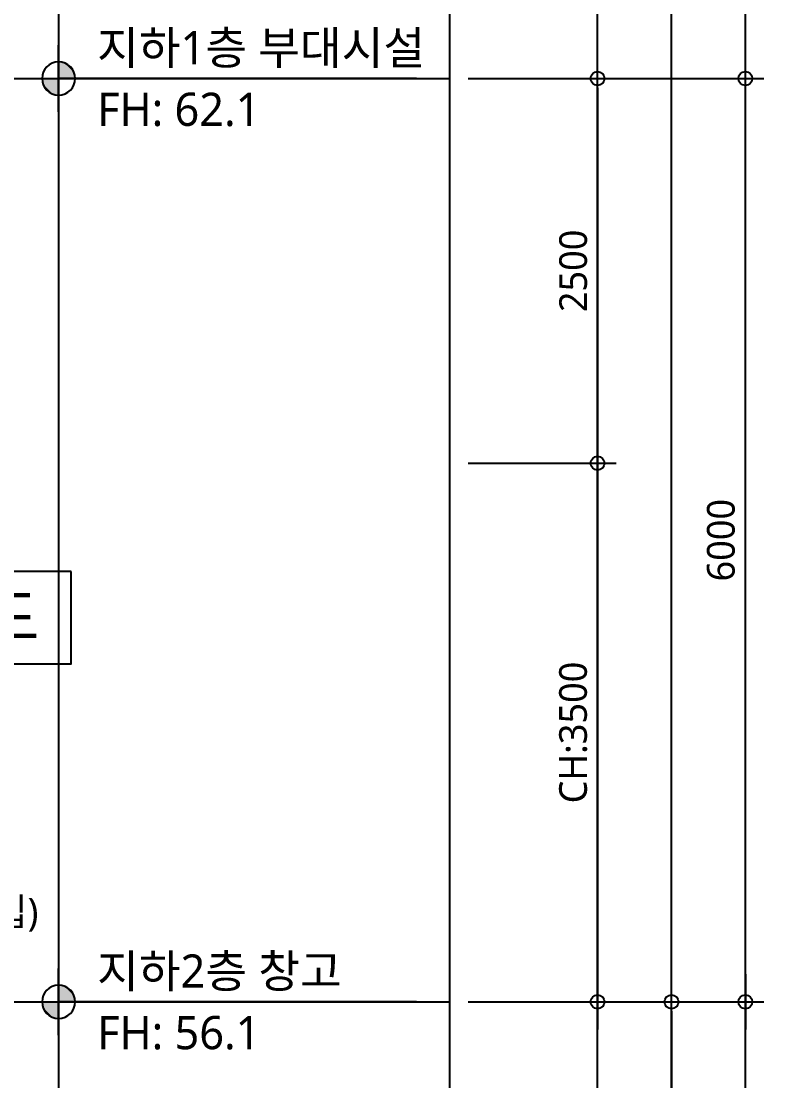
# Model space of a CAD drawing. Header units: millimetres. Extents: x 13515 to 183937, y -33900 to -660.
# Drawn here: x 50450 to 55275, y -23723 to -16837 of the extents above; entities that cross this region are included whole.
import ezdxf
from ezdxf.enums import TextEntityAlignment as Align

# ---------------------------------------------------------------- set-up
doc = ezdxf.new("R2010")
doc.units = ezdxf.units.MM
doc.header["$LTSCALE"] = 100
doc.header["$MEASUREMENT"] = 0
doc.header["$PDSIZE"] = -10
doc.linetypes.add('CEN', pattern=[62, 60, -1, 0, -1])
doc.layers.get('0').update_dxf_attribs({"linetype": 'CONTINUOUS'})
doc.layers.get('Defpoints').update_dxf_attribs({"color": 171, "linetype": 'CONTINUOUS'})
for name, color, linetype in [('CEN', 1, 'CEN'), ('NDIM', 7, 'CONTINUOUS'), ('SYM', 7, 'CONTINUOUS'), ('TEXT(AXIS)', 2, 'CONTINUOUS'), ('TEXT(노트)', 7, 'CONTINUOUS'), ('TEXT(실명)', 3, 'CONTINUOUS')]:
    doc.layers.add(name, color=color, linetype=linetype)
doc.styles.add('CGS', font='cgse', dxfattribs={"bigfont": 'cgs'})
doc.styles.add('나눔바른고딕', font='NanumBarunGothic.ttf')
doc.dimstyles.new('NDIM 1200', dxfattribs={"dimscale": 75, "dimtxt": 3, "dimasz": 1, "dimexe": 2, "dimexo": 2, "dimgap": 1, "dimtad": 1, "dimdec": 0, "dimdsep": 46, "dimtxsty": 'CGS', "dimblk": 'DOT0', "dimcen": 1, "dimdle": 8, "dimclrd": 256, "dimclre": 256, "dimclrt": 256, "dimadec": 0, "dimazin": 0, "dimtfac": 1, "dimtdec": 0, "dimtix": 1, "dimtmove": 2, "dimatfit": 3, "dimldrblk": 'DOT0', "dimfxl": 1, "dimtolj": 1, "dimtzin": 0, "dimlwd": -1, "dimlwe": -1, "dimarcsym": 0})

# ---------------------------------------------------------------- blocks, each defined once
blk = doc.blocks.new('A$C19853FC8')
at = {"layer": 'SYM'}
for p, q in [((1800, 0), (1800, 3600)), ((3600, 1800), (0, 1800))]:
    blk.add_line(p, q, dxfattribs=at)
blk.add_circle((1800, 1800), 900, dxfattribs=at)
for points in [[(900, 1800), (1800, 2700), (914, 1959), (1643, 2686)], [(914, 1959), (1643, 2686), (954, 2112), (1492, 2646)], [(954, 2112), (1492, 2646), (1025, 2260), (1346, 2576)], [(1025, 2260), (1346, 2576), (1109, 2378), (1222, 2491)], [(1800, 900), (2700, 1800), (1959, 914), (2686, 1643)], [(1959, 914), (2686, 1643), (2112, 954), (2646, 1492)], [(2112, 954), (2646, 1492), (2260, 1025), (2576, 1346)], [(2260, 1025), (2576, 1346), (2378, 1109), (2491, 1222)]]:
    blk.add_solid(points, dxfattribs=at)
at = {"layer": 'SYM', "linetype": 'Continuous'}
for points in [[(1800, 2700), (1800, 1800), (900, 1800)], [(2700, 1800), (1800, 900), (1800, 1800)]]:
    blk.add_solid(points, dxfattribs=at)
blk = doc.blocks.new('DOT0')
blk.add_line((-3, 0), (3, 0))
at = {"color": 6}
blk.add_circle((0, 0), 0.75, dxfattribs=at)
blk = doc.blocks.new('*D332')
at = {"layer": 'Defpoints', "color": 0, "ltscale": 0.4, "transparency": 16777216}
for p in [(53235, -19710), (53235, -23210), (54195, -23210)]:
    blk.add_point(p, dxfattribs=at)
at = {"layer": 'NDIM', "ltscale": 0.4, "transparency": 16777216}
for p, q in [((53355, -19710), (54315, -19710)), ((54195, -19770), (54195, -23150)), ((53355, -23210), (54315, -23210))]:
    blk.add_line(p, q, dxfattribs=at)
at = {"layer": 'NDIM', "ltscale": 0.4, "transparency": 16777216, "xscale": 60, "yscale": 60, "zscale": 60}
for p, rotation in [((54195, -19710), 90), ((54195, -23210), 270)]:
    blk.add_blockref('DOT0', p, dxfattribs=dict(at, rotation=rotation))
at = {"layer": 'NDIM', "ltscale": 0.4, "transparency": 16777216, "insert": (54037.1, -21460), "char_height": 180, "attachment_point": 5, "rotation": 90, "style": '나눔바른고딕'}
blk.add_mtext('\\A1;CH:3500', dxfattribs=at)
blk = doc.blocks.new('*D458')
at = {"layer": 'Defpoints', "color": 0, "ltscale": 0.4, "transparency": 16777216}
for p in [(53235, -23210), (53235, -26110), (54675, -26110)]:
    blk.add_point(p, dxfattribs=at)
at = {"layer": 'NDIM', "ltscale": 0.4, "transparency": 16777216}
for p, q in [((53355, -23210), (54795, -23210)), ((54675, -23270), (54675, -26050)), ((53355, -26110), (54795, -26110))]:
    blk.add_line(p, q, dxfattribs=at)
at = {"layer": 'NDIM', "ltscale": 0.4, "transparency": 16777216, "xscale": 60, "yscale": 60, "zscale": 60}
for p, rotation in [((54675, -23210), 90), ((54675, -26110), 270)]:
    blk.add_blockref('DOT0', p, dxfattribs=dict(at, rotation=rotation))
at = {"layer": 'NDIM', "ltscale": 0.4, "transparency": 16777216, "insert": (54517.1, -24660), "char_height": 180, "attachment_point": 5, "rotation": 90, "style": '나눔바른고딕'}
blk.add_mtext('\\A1;2900', dxfattribs=at)
blk = doc.blocks.new('*D460')
at = {"layer": 'Defpoints', "color": 0, "ltscale": 0.4, "transparency": 16777216}
for p in [(53235, -23210), (55155, -23210), (53235, -27210)]:
    blk.add_point(p, dxfattribs=at)
at = {"layer": 'NDIM', "ltscale": 0.4, "transparency": 16777216}
for p, q in [((53355, -23210), (55275, -23210)), ((55155, -27150), (55155, -23270)), ((53355, -27210), (55275, -27210))]:
    blk.add_line(p, q, dxfattribs=at)
at = {"layer": 'NDIM', "ltscale": 0.4, "transparency": 16777216, "xscale": 60, "yscale": 60, "zscale": 60}
for p, rotation in [((55155, -23210), 90), ((55155, -27210), 270)]:
    blk.add_blockref('DOT0', p, dxfattribs=dict(at, rotation=rotation))
at = {"layer": 'NDIM', "ltscale": 0.4, "transparency": 16777216, "insert": (54997.3, -25210), "char_height": 180, "attachment_point": 5, "rotation": 90, "style": '나눔바른고딕'}
blk.add_mtext('\\A1;4000', dxfattribs=at)
blk = doc.blocks.new('*D461')
at = {"layer": 'Defpoints', "color": 0, "ltscale": 0.4, "transparency": 16777216}
for p in [(53235, -17210), (55155, -17210), (53235, -23210)]:
    blk.add_point(p, dxfattribs=at)
at = {"layer": 'NDIM', "ltscale": 0.4, "transparency": 16777216}
for p, q in [((53355, -17210), (55275, -17210)), ((55155, -23150), (55155, -17270)), ((53355, -23210), (55275, -23210))]:
    blk.add_line(p, q, dxfattribs=at)
at = {"layer": 'NDIM', "ltscale": 0.4, "transparency": 16777216, "xscale": 60, "yscale": 60, "zscale": 60}
for p, rotation in [((55155, -17210), 90), ((55155, -23210), 270)]:
    blk.add_blockref('DOT0', p, dxfattribs=dict(at, rotation=rotation))
at = {"layer": 'NDIM', "ltscale": 0.4, "transparency": 16777216, "insert": (54997.1, -20210), "char_height": 180, "attachment_point": 5, "rotation": 90, "style": '나눔바른고딕'}
blk.add_mtext('\\A1;6000', dxfattribs=at)
blk = doc.blocks.new('*D462')
at = {"layer": 'Defpoints', "color": 0, "ltscale": 0.4, "transparency": 16777216}
for p in [(53235, -17210), (53235, -19710), (54195, -19710)]:
    blk.add_point(p, dxfattribs=at)
at = {"layer": 'NDIM', "ltscale": 0.4, "transparency": 16777216}
for p, q in [((53355, -17210), (54315, -17210)), ((54195, -17270), (54195, -19650)), ((53355, -19710), (54315, -19710))]:
    blk.add_line(p, q, dxfattribs=at)
at = {"layer": 'NDIM', "ltscale": 0.4, "transparency": 16777216, "xscale": 60, "yscale": 60, "zscale": 60}
for p, rotation in [((54195, -17210), 90), ((54195, -19710), 270)]:
    blk.add_blockref('DOT0', p, dxfattribs=dict(at, rotation=rotation))
at = {"layer": 'NDIM', "ltscale": 0.4, "transparency": 16777216, "insert": (54037.3, -18460), "char_height": 180, "attachment_point": 5, "rotation": 90, "style": '나눔바른고딕'}
blk.add_mtext('\\A1;2500', dxfattribs=at)

msp = doc.modelspace()

# ---------------------------------------------------------------- linework, layer by layer
at = {"ltscale": 10000}
msp.add_lwpolyline([(50774.9, -20413.1), (48654.3, -20413.1), (48654.3, -21013.1), (50774.9, -21013.1)], close=True, dxfattribs=at)
at = {"layer": 'CEN', "ltscale": 10000}
msp.add_line((37695, -17210), (53235, -17210), dxfattribs=at)
at = {"layer": 'CEN'}
msp.add_line((37695, -23210), (53235, -23210), dxfattribs=at)
at = {"layer": 'Defpoints', "ltscale": 10000}
msp.add_line((50693, -15710), (50693, -31500), dxfattribs=at)
for points in [[(55155, -13790), (35775, -13790), (35775, -33420), (55155, -33420)], [(54675, -14270), (36255, -14270), (36255, -32940), (54675, -32940)], [(54195, -14750), (36735, -14750), (36735, -32460), (54195, -32460)], [(53235, -15710), (37695, -15710), (37695, -31500), (53235, -31500)]]:
    msp.add_lwpolyline(points, close=True, dxfattribs=at)
at = {"layer": 'SYM', "ltscale": 1000}
for p, q in [((53019, -17210), (50693, -17210)), ((53019, -23210), (50693, -23210))]:
    msp.add_line(p, q, dxfattribs=at)

# ---------------------------------------------------------------- block references
at = {"ltscale": 1000, "xscale": -0.12, "yscale": 0.12, "zscale": 0.12}
for p in [(50909, -17426), (50909, -23426)]:
    msp.add_blockref('A$C19853FC8', p, dxfattribs=at)

# ---------------------------------------------------------------- texts
at = {"layer": 'TEXT(AXIS)', "style": '나눔바른고딕'}
for s, p in [('지하1층 부대시설', (50943, -17010)), ('FH: 62.1', (50943, -17410)), ('지하2층 창고', (50943, -23010)), ('FH: 56.1', (50943, -23410))]:
    msp.add_text(s, height=216, dxfattribs=at).set_placement(p, align=Align.MIDDLE_LEFT)
at = {"layer": 'TEXT(노트)', "style": '나눔바른고딕'}
msp.add_text('THK180 무근콘크리트(섬유보강제 삽입)', height=180, dxfattribs=at).set_placement((50561.7, -22624.9), align=Align.MIDDLE_RIGHT)
at = {"layer": 'TEXT(실명)', "style": '나눔바른고딕'}
msp.add_text('홀 및 복도', height=300, dxfattribs=at).set_placement((49715, -20705), align=Align.MIDDLE)

# ---------------------------------------------------------------- dimensions: what is measured, and where the dimension line sits
at = {"layer": 'NDIM', "ltscale": 0.4}
for base, p1, p2, angle, picture, middle in [((55155, -17210), (53235, -23210), (53235, -17210), 90, '*D461', (54997.1, -20210)), ((54195, -19710), (53235, -17210), (53235, -19710), 270, '*D462', (54037.3, -18460)), ((54675, -26110), (53235, -23210), (53235, -26110), 270, '*D458', (54517.1, -24660)), ((55155, -23210), (53235, -27210), (53235, -23210), 90, '*D460', (54997.3, -25210))]:
    dim = msp.add_linear_dim(base=base, p1=p1, p2=p2, angle=angle, dimstyle='NDIM 1200', override={"dimscale": 60, "dimtxsty": '나눔바른고딕'}, dxfattribs=at)
    dim.commit()
    dim.dimension.update_dxf_attribs({"geometry": picture, "text_midpoint": middle})
dim = msp.add_linear_dim(base=(54195, -23210), p1=(53235, -19710), p2=(53235, -23210), angle=270, text='CH:<>', dimstyle='NDIM 1200', override={"dimscale": 60, "dimtxsty": '나눔바른고딕'}, dxfattribs=at)
dim.commit()
dim.dimension.update_dxf_attribs({"geometry": '*D332', "text_midpoint": (54037.1, -21460)})

doc.saveas('drawing.dxf')
